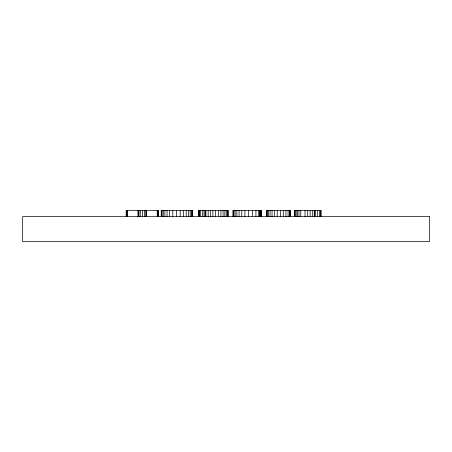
<?xml version="1.0" encoding="UTF-8"?>
<svg xmlns="http://www.w3.org/2000/svg" width="452" height="452" viewBox="0 0 452 452"><rect width="100%" height="100%" fill="white"/><g stroke="black" fill="none" stroke-linecap="round" stroke-linejoin="round"><path stroke-width="0.68" d="M321.005 216.61L321.005 210.355L294.438 210.355L294.438 216.61M320.824 210.355L320.824 216.61M320.677 210.355L320.677 216.61M319.649 210.355L319.649 216.61M317.581 210.355L317.581 216.61M315.445 210.355L315.445 216.61M314.502 210.355L314.502 216.61M314.225 210.355L314.225 216.61M312.304 210.355L312.304 216.61M310.134 210.355L310.134 216.61M307.71 210.355L307.71 216.61M305.032 210.355L305.032 216.61M300.778 210.355L300.778 216.61M298.97 210.355L298.97 216.61M297.422 210.355L297.422 216.61M296.162 210.355L296.162 216.61M295.218 210.355L295.218 216.61M294.636 210.355L294.636 216.61M290.122 216.61L290.297 210.355L266.533 210.355L266.533 216.61M290.054 210.355L290.054 216.61M289.986 210.355L289.924 216.61M289.416 210.355L289.416 216.61M288.082 210.355L288.082 216.61M285.93 210.355L285.93 216.61M283.308 210.355L283.308 216.61M280.387 210.355L280.387 216.61M277.223 210.355L277.223 216.61M274.443 210.355L274.443 216.61M272.059 210.355L272.059 216.61M270.087 210.355L270.087 216.61M268.544 210.355L268.544 216.61M267.431 210.355L267.431 216.61M266.759 210.355L266.81 216.61M261.55 216.61L261.55 210.355L232.995 210.355L232.995 216.61M261.38 210.355L261.38 216.61M260.883 210.355L260.883 216.61M260.177 210.355L260.177 216.61M260.149 210.355L260.132 216.61M260.047 210.355L260.047 216.61M259.855 210.355L259.855 216.61M259.51 210.355L259.51 216.61M258.352 210.355L258.352 216.61M255.939 210.355L255.939 216.61M252.583 210.355L252.583 216.61M248.543 210.355L248.543 216.61M244.905 210.355L244.905 216.61M241.747 210.355L241.747 216.61M239.068 210.355L239.068 216.61M236.871 210.355L236.871 216.61M235.164 210.355L235.164 216.61M233.955 210.355L233.955 216.61M233.238 210.355L233.238 216.61M228.136 216.61L228.136 210.355L198.869 210.355L198.869 216.61M227.927 210.355L227.927 216.61M227.288 210.355L227.288 216.61M226.254 210.355L226.254 216.61M224.847 210.355L224.847 216.61M223.068 210.355L223.068 216.61M220.915 210.355L220.915 216.61M218.429 210.355L218.429 216.61M215.621 210.355L215.621 216.61M212.881 210.355L212.881 216.61M210.457 210.355L210.457 216.61M208.174 210.355L208.174 216.61M205.875 210.355L205.875 216.61M205.694 210.355L205.694 216.61M205.106 210.355L205.106 216.61M204.016 210.355L204.016 216.61M202.355 210.355L202.355 216.61M200.677 210.355L200.677 216.61M199.598 210.355L199.598 216.61M199.061 210.355L199.061 216.61M199.027 210.355L199.027 216.61M192.377 216.61L192.377 210.355L161.217 210.355L161.217 216.61M192.134 210.355L192.134 216.61M191.399 210.355L191.399 216.61M190.173 210.355L190.173 216.61M188.433 210.355L188.433 216.61M186.196 210.355L186.196 216.61M183.45 210.355L183.45 216.61M180.195 210.355L180.195 216.61M176.438 210.355L176.438 216.61M172.817 210.355L172.817 216.61M169.692 210.355L169.692 216.61M167.07 210.355L167.07 216.61M164.935 210.355L164.935 216.61M163.285 210.355L163.285 216.61M162.132 210.355L162.132 216.61M158.477 216.61L158.477 210.355L126.21 210.355L126.21 216.61M158.398 210.355L158.398 216.61M158.155 210.355L158.155 216.61M157.748 210.355L157.748 216.61M157.206 210.355L157.206 216.61M146.646 210.355L146.646 216.61M146.437 210.355L146.437 216.61M145.736 210.355L145.736 216.61M144.414 210.355L144.414 216.61M142.346 210.355L142.346 216.61M140.273 210.355L140.273 216.61M138.956 210.355L138.956 216.61M138.255 210.355L138.255 216.61M138.041 210.355L138.041 216.61M127.481 210.355L127.481 216.61M126.927 210.355L126.927 216.61M126.537 210.355L126.537 216.61M126.289 210.355L126.289 216.61M429.4 216.61L22.6 216.61L22.6 241.645L429.4 241.645L429.4 216.61M161.466 216.61L161.466 210.355L161.443 216.61"/></g></svg>
